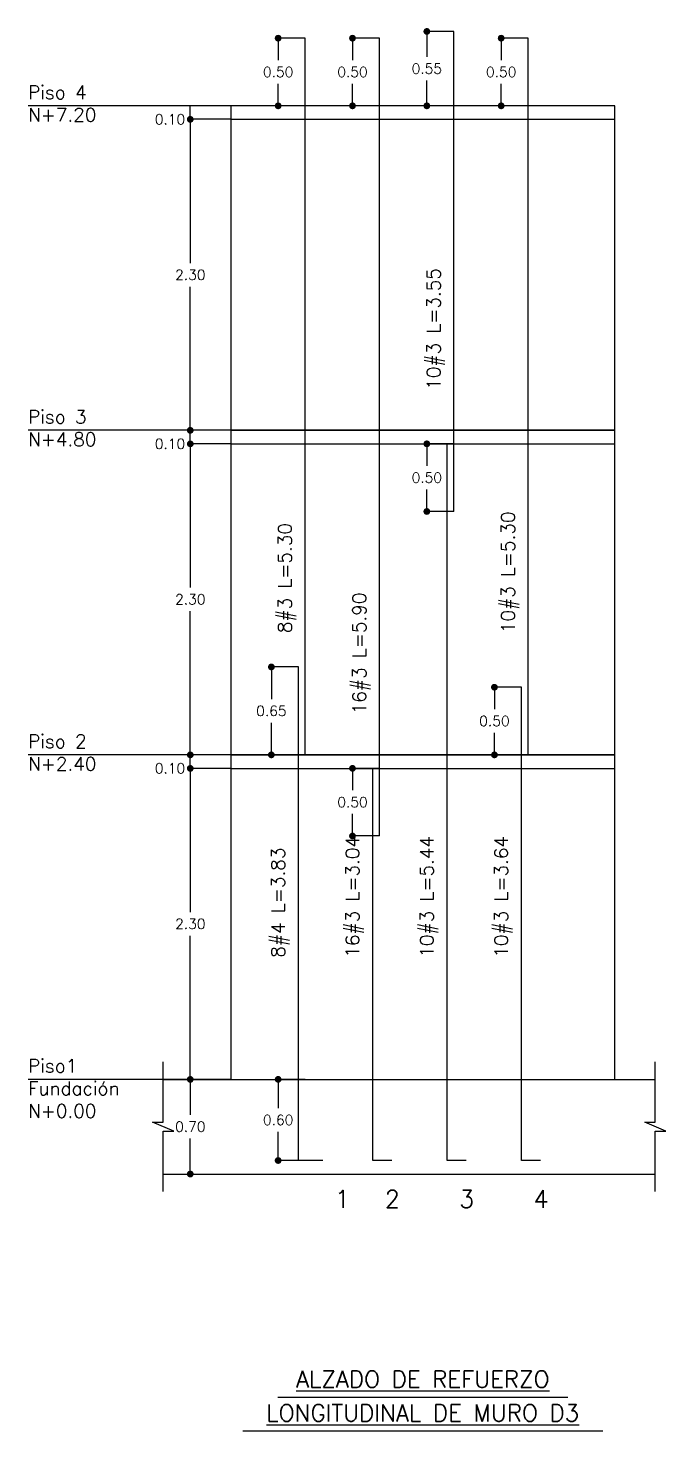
# Model space of a CAD drawing. Header units: millimetres. Extents: x -99999999 to 100000000, y -41 to 20.
# Drawn here: x 69.81 to 74.53, y -2.6 to 7.77 of the extents above; entities that cross this region are included whole.
import ezdxf
from ezdxf.enums import TextEntityAlignment as Align

# ---------------------------------------------------------------- set-up
doc = ezdxf.new("R2010")
doc.units = ezdxf.units.MM
doc.header["$LTSCALE"] = 0.01
doc.header["$PDMODE"] = 3
for name, color, linetype in [('FC_BORDES', 4, 'Continuous'), ('FC_COTAS', 1, 'Continuous'), ('FC_ET_VSMM', 3, 'Continuous'), ('FC_LINEA CORTE', 1, 'Continuous'), ('FC_R-100', 12, 'Continuous'), ('FC_R-140', 2, 'Continuous'), ('FC_R-80', 11, 'Continuous'), ('FC_REFUERZO', 5, 'Continuous')]:
    doc.layers.add(name, color=color, linetype=linetype)
doc.styles.add('FC_TEXT', font='romans.shx', dxfattribs={"height": 0.002})
doc.styles.add('FC_TEXT1', font='romans.shx')
doc.dimstyles.new('FC_COTAS', dxfattribs={"dimtxt": 0.0015, "dimasz": 0.001, "dimexe": 0, "dimexo": 0, "dimgap": 0.001, "dimtad": 1, "dimtih": 1, "dimtoh": 1, "dimzin": 0, "dimdsep": 46, "dimtxsty": 'FC_TEXT1', "dimblk": 'DOT', "dimcen": 0.09, "dimclrd": 256, "dimclre": 256, "dimclrt": 256, "dimadec": 0, "dimazin": 0, "dimtfac": 1, "dimtix": 1, "dimtmove": 2, "dimatfit": 3, "dimfxl": 1.002, "dimtolj": 1, "dimtzin": 0, "dimlwd": -1, "dimarcsym": 0})

# ---------------------------------------------------------------- blocks, each defined once
blk = doc.blocks.new('_Dot')
at = {"color": 0, "linetype": 'ByBlock', "lineweight": -2}
blk.add_line((-0.5, 0), (-1, 0), dxfattribs=at)
at = {"color": 0, "linetype": 'ByBlock', "const_width": 0.5}
blk.add_lwpolyline([(-0.25, 0, 1), (0.25, 0, 1)], format="xyb", close=True, dxfattribs=at)
blk = doc.blocks.new('*D571')
at = {"layer": 'Defpoints', "color": 0, "ltscale": 0.6, "transparency": 16777216}
for p in [(71.01, 0), (71.01, -0.7), (71.01, -0.7)]:
    blk.add_point(p, dxfattribs=at)
at = {"layer": 'FC_COTAS', "ltscale": 0.6, "transparency": 16777216}
for p, q in [((71.01, -0.05), (71.01, -0.262)), ((71.01, -0.65), (71.01, -0.437))]:
    blk.add_line(p, q, dxfattribs=at)
at = {"layer": 'FC_COTAS', "ltscale": 0.6, "transparency": 16777216, "xscale": 0.05, "yscale": 0.05, "zscale": 0.05}
for p, rotation in [((71.01, 0), 90), ((71.01, -0.7), 270)]:
    blk.add_blockref('_Dot', p, dxfattribs=dict(at, rotation=rotation))
at = {"layer": 'FC_COTAS', "ltscale": 0.6, "transparency": 16777216, "insert": (71.01, -0.35), "char_height": 0.075, "attachment_point": 5, "style": 'FC_TEXT1'}
blk.add_mtext('\\A1;0.70', dxfattribs=at)
blk = doc.blocks.new('*U311')
at = {"layer": 'FC_LINEA CORTE'}
blk.add_lwpolyline([(0, -0.0096), (0, -0.00067), (0.00157, -0.00067), (-0.00157, 0.00067), (0, 0.00067), (0, 0.0096)], dxfattribs=at)
blk = doc.blocks.new('*U299')
at = {"layer": 'FC_R-140', "color": 4, "ltscale": 1.5}
blk.add_lwpolyline([(-0.02144, 0), (0.02144, 0)], dxfattribs=at)
at = {"layer": 'FC_R-140', "ltscale": 1.5, "style": 'FC_TEXT1'}
blk.add_attdef('%%UTÍTULO', text='', height=0.0025, dxfattribs=at).set_placement((0, 0.00266), align=Align.MIDDLE_CENTER)
at = {"layer": 'FC_R-80', "ltscale": 1.5, "style": 'FC_TEXT1'}
blk.add_attdef('ESCALA', text='', height=0.002, dxfattribs=at).set_placement((-0.02144, -0.0017), align=Align.MIDDLE_LEFT)
blk = doc.blocks.new('*U431')
at = {"layer": 'FC_R-140', "color": 4, "ltscale": 1.5}
blk.add_lwpolyline([(-0.02662, 0), (0.02662, 0)], dxfattribs=at)
at = {"layer": 'FC_R-140', "ltscale": 1.5, "style": 'FC_TEXT1'}
blk.add_attdef('%%UTÍTULO', text='', height=0.0025, dxfattribs=at).set_placement((0, 0.00266), align=Align.MIDDLE_CENTER)
at = {"layer": 'FC_R-80', "ltscale": 1.5, "style": 'FC_TEXT1'}
blk.add_attdef('ESCALA', text='', height=0.002, dxfattribs=at).set_placement((-0.02662, -0.0017), align=Align.MIDDLE_LEFT)
blk = doc.blocks.new('*D572')
at = {"layer": 'Defpoints', "color": 0, "ltscale": 0.6, "transparency": 16777216}
for p in [(71.01, 2.3), (71.31, 2.3), (71.31, 0)]:
    blk.add_point(p, dxfattribs=at)
at = {"layer": 'FC_COTAS', "lineweight": -2, "ltscale": 0.6, "transparency": 16777216}
for p, q in [((71.31, 2.3), (71.01, 2.3)), ((71.31, 0), (71.01, 0))]:
    blk.add_line(p, q, dxfattribs=at)
at = {"layer": 'FC_COTAS', "ltscale": 0.6, "transparency": 16777216}
for p, q in [((71.01, 2.25), (71.01, 1.237)), ((71.01, 0.05), (71.01, 1.062))]:
    blk.add_line(p, q, dxfattribs=at)
at = {"layer": 'FC_COTAS', "ltscale": 0.6, "transparency": 16777216, "xscale": 0.05, "yscale": 0.05, "zscale": 0.05}
for p, rotation in [((71.01, 2.3), 90), ((71.01, 0), 270)]:
    blk.add_blockref('_Dot', p, dxfattribs=dict(at, rotation=rotation))
at = {"layer": 'FC_COTAS', "ltscale": 0.6, "transparency": 16777216, "insert": (71.01, 1.15), "char_height": 0.075, "attachment_point": 5, "style": 'FC_TEXT1'}
blk.add_mtext('\\A1;2.30', dxfattribs=at)
blk = doc.blocks.new('*D573')
at = {"layer": 'Defpoints', "color": 0, "ltscale": 0.6, "transparency": 16777216}
for p in [(71.01, 2.4), (71.31, 2.4), (71.31, 2.3)]:
    blk.add_point(p, dxfattribs=at)
at = {"layer": 'FC_COTAS', "lineweight": -2, "ltscale": 0.6, "transparency": 16777216}
for p, q in [((71.31, 2.4), (71.01, 2.4)), ((71.31, 2.3), (71.01, 2.3))]:
    blk.add_line(p, q, dxfattribs=at)
at = {"layer": 'FC_COTAS', "ltscale": 0.6, "transparency": 16777216}
blk.add_line((71.01, 2.3), (71.01, 2.4), dxfattribs=at)
at = {"layer": 'FC_COTAS', "ltscale": 0.6, "transparency": 16777216, "insert": (70.86, 2.3), "char_height": 0.075, "attachment_point": 5, "style": 'FC_TEXT1'}
blk.add_mtext('\\A1;0.10', dxfattribs=at)
blk = doc.blocks.new('*D574')
at = {"layer": 'Defpoints', "color": 0, "ltscale": 0.6, "transparency": 16777216}
for p in [(71.01, 4.7), (71.31, 4.7), (71.31, 2.4)]:
    blk.add_point(p, dxfattribs=at)
at = {"layer": 'FC_COTAS', "lineweight": -2, "ltscale": 0.6, "transparency": 16777216}
for p, q in [((71.31, 4.7), (71.01, 4.7)), ((71.31, 2.4), (71.01, 2.4))]:
    blk.add_line(p, q, dxfattribs=at)
at = {"layer": 'FC_COTAS', "ltscale": 0.6, "transparency": 16777216}
for p, q in [((71.01, 4.65), (71.01, 3.637)), ((71.01, 2.45), (71.01, 3.462))]:
    blk.add_line(p, q, dxfattribs=at)
at = {"layer": 'FC_COTAS', "ltscale": 0.6, "transparency": 16777216, "xscale": 0.05, "yscale": 0.05, "zscale": 0.05}
for p, rotation in [((71.01, 4.7), 90), ((71.01, 2.4), 270)]:
    blk.add_blockref('_Dot', p, dxfattribs=dict(at, rotation=rotation))
at = {"layer": 'FC_COTAS', "ltscale": 0.6, "transparency": 16777216, "insert": (71.01, 3.55), "char_height": 0.075, "attachment_point": 5, "style": 'FC_TEXT1'}
blk.add_mtext('\\A1;2.30', dxfattribs=at)
blk = doc.blocks.new('*D575')
at = {"layer": 'Defpoints', "color": 0, "ltscale": 0.6, "transparency": 16777216}
for p in [(71.01, 4.8), (71.31, 4.8), (71.31, 4.7)]:
    blk.add_point(p, dxfattribs=at)
at = {"layer": 'FC_COTAS', "lineweight": -2, "ltscale": 0.6, "transparency": 16777216}
for p, q in [((71.31, 4.8), (71.01, 4.8)), ((71.31, 4.7), (71.01, 4.7))]:
    blk.add_line(p, q, dxfattribs=at)
at = {"layer": 'FC_COTAS', "ltscale": 0.6, "transparency": 16777216}
blk.add_line((71.01, 4.7), (71.01, 4.8), dxfattribs=at)
at = {"layer": 'FC_COTAS', "ltscale": 0.6, "transparency": 16777216, "insert": (70.86, 4.7), "char_height": 0.075, "attachment_point": 5, "style": 'FC_TEXT1'}
blk.add_mtext('\\A1;0.10', dxfattribs=at)
blk = doc.blocks.new('*D576')
at = {"layer": 'Defpoints', "color": 0, "ltscale": 0.6, "transparency": 16777216}
for p in [(71.01, 7.1), (71.31, 7.1), (71.31, 4.8)]:
    blk.add_point(p, dxfattribs=at)
at = {"layer": 'FC_COTAS', "lineweight": -2, "ltscale": 0.6, "transparency": 16777216}
for p, q in [((71.31, 7.1), (71.01, 7.1)), ((71.31, 4.8), (71.01, 4.8))]:
    blk.add_line(p, q, dxfattribs=at)
at = {"layer": 'FC_COTAS', "ltscale": 0.6, "transparency": 16777216}
for p, q in [((71.01, 7.05), (71.01, 6.037)), ((71.01, 4.85), (71.01, 5.862))]:
    blk.add_line(p, q, dxfattribs=at)
at = {"layer": 'FC_COTAS', "ltscale": 0.6, "transparency": 16777216, "xscale": 0.05, "yscale": 0.05, "zscale": 0.05}
for p, rotation in [((71.01, 7.1), 90), ((71.01, 4.8), 270)]:
    blk.add_blockref('_Dot', p, dxfattribs=dict(at, rotation=rotation))
at = {"layer": 'FC_COTAS', "ltscale": 0.6, "transparency": 16777216, "insert": (71.01, 5.95), "char_height": 0.075, "attachment_point": 5, "style": 'FC_TEXT1'}
blk.add_mtext('\\A1;2.30', dxfattribs=at)
blk = doc.blocks.new('*D577')
at = {"layer": 'Defpoints', "color": 0, "ltscale": 0.6, "transparency": 16777216}
for p in [(71.01, 7.2), (71.31, 7.2), (71.31, 7.1)]:
    blk.add_point(p, dxfattribs=at)
at = {"layer": 'FC_COTAS', "lineweight": -2, "ltscale": 0.6, "transparency": 16777216}
for p, q in [((71.31, 7.2), (71.01, 7.2)), ((71.31, 7.1), (71.01, 7.1))]:
    blk.add_line(p, q, dxfattribs=at)
at = {"layer": 'FC_COTAS', "ltscale": 0.6, "transparency": 16777216}
blk.add_line((71.01, 7.1), (71.01, 7.2), dxfattribs=at)
at = {"layer": 'FC_COTAS', "ltscale": 0.6, "transparency": 16777216, "insert": (70.86, 7.1), "char_height": 0.075, "attachment_point": 5, "style": 'FC_TEXT1'}
blk.add_mtext('\\A1;0.10', dxfattribs=at)
blk = doc.blocks.new('*D578')
at = {"layer": 'Defpoints', "color": 0, "ltscale": 0.6, "transparency": 16777216}
for p in [(71.86, 0), (71.66, 0), (71.86, -0.6)]:
    blk.add_point(p, dxfattribs=at)
at = {"layer": 'FC_COTAS', "lineweight": -2, "ltscale": 0.6, "transparency": 16777216}
for p, q in [((71.86, 0), (71.66, 0)), ((71.86, -0.6), (71.66, -0.6))]:
    blk.add_line(p, q, dxfattribs=at)
at = {"layer": 'FC_COTAS', "ltscale": 0.6, "transparency": 16777216}
for p, q in [((71.66, -0.05), (71.66, -0.213)), ((71.66, -0.55), (71.66, -0.388))]:
    blk.add_line(p, q, dxfattribs=at)
at = {"layer": 'FC_COTAS', "ltscale": 0.6, "transparency": 16777216, "xscale": 0.05, "yscale": 0.05, "zscale": 0.05}
for p, rotation in [((71.66, 0), 90), ((71.66, -0.6), 270)]:
    blk.add_blockref('_Dot', p, dxfattribs=dict(at, rotation=rotation))
at = {"layer": 'FC_COTAS', "ltscale": 0.6, "transparency": 16777216, "insert": (71.66, -0.3), "char_height": 0.075, "attachment_point": 5, "style": 'FC_TEXT1'}
blk.add_mtext('\\A1;0.60', dxfattribs=at)
blk = doc.blocks.new('*D579')
at = {"layer": 'Defpoints', "color": 0, "ltscale": 0.6, "transparency": 16777216}
for p in [(71.61, 3.05), (71.81, 3.05), (71.81, 2.4)]:
    blk.add_point(p, dxfattribs=at)
at = {"layer": 'FC_COTAS', "lineweight": -2, "ltscale": 0.6, "transparency": 16777216}
for p, q in [((71.81, 3.05), (71.61, 3.05)), ((71.81, 2.4), (71.61, 2.4))]:
    blk.add_line(p, q, dxfattribs=at)
at = {"layer": 'FC_COTAS', "ltscale": 0.6, "transparency": 16777216}
for p, q in [((71.61, 3), (71.61, 2.813)), ((71.61, 2.45), (71.61, 2.638))]:
    blk.add_line(p, q, dxfattribs=at)
at = {"layer": 'FC_COTAS', "ltscale": 0.6, "transparency": 16777216, "xscale": 0.05, "yscale": 0.05, "zscale": 0.05}
for p, rotation in [((71.61, 3.05), 90), ((71.61, 2.4), 270)]:
    blk.add_blockref('_Dot', p, dxfattribs=dict(at, rotation=rotation))
at = {"layer": 'FC_COTAS', "ltscale": 0.6, "transparency": 16777216, "insert": (71.61, 2.725), "char_height": 0.075, "attachment_point": 5, "style": 'FC_TEXT1'}
blk.add_mtext('\\A1;0.65', dxfattribs=at)
blk = doc.blocks.new('*D580')
at = {"layer": 'Defpoints', "color": 0, "ltscale": 0.6, "transparency": 16777216}
for p in [(71.66, 7.7), (71.86, 7.7), (71.86, 7.2)]:
    blk.add_point(p, dxfattribs=at)
at = {"layer": 'FC_COTAS', "lineweight": -2, "ltscale": 0.6, "transparency": 16777216}
for p, q in [((71.86, 7.7), (71.66, 7.7)), ((71.86, 7.2), (71.66, 7.2))]:
    blk.add_line(p, q, dxfattribs=at)
at = {"layer": 'FC_COTAS', "ltscale": 0.6, "transparency": 16777216}
for p, q in [((71.66, 7.65), (71.66, 7.538)), ((71.66, 7.25), (71.66, 7.363))]:
    blk.add_line(p, q, dxfattribs=at)
at = {"layer": 'FC_COTAS', "ltscale": 0.6, "transparency": 16777216, "xscale": 0.05, "yscale": 0.05, "zscale": 0.05}
for p, rotation in [((71.66, 7.7), 90), ((71.66, 7.2), 270)]:
    blk.add_blockref('_Dot', p, dxfattribs=dict(at, rotation=rotation))
at = {"layer": 'FC_COTAS', "ltscale": 0.6, "transparency": 16777216, "insert": (71.66, 7.45), "char_height": 0.075, "attachment_point": 5, "style": 'FC_TEXT1'}
blk.add_mtext('\\A1;0.50', dxfattribs=at)
blk = doc.blocks.new('*D581')
at = {"layer": 'Defpoints', "color": 0, "ltscale": 0.6, "transparency": 16777216}
for p in [(72.21, 2.3), (72.41, 2.3), (72.41, 1.8)]:
    blk.add_point(p, dxfattribs=at)
at = {"layer": 'FC_COTAS', "lineweight": -2, "ltscale": 0.6, "transparency": 16777216}
for p, q in [((72.41, 2.3), (72.21, 2.3)), ((72.41, 1.8), (72.21, 1.8))]:
    blk.add_line(p, q, dxfattribs=at)
at = {"layer": 'FC_COTAS', "ltscale": 0.6, "transparency": 16777216}
for p, q in [((72.21, 2.25), (72.21, 2.138)), ((72.21, 1.85), (72.21, 1.963))]:
    blk.add_line(p, q, dxfattribs=at)
at = {"layer": 'FC_COTAS', "ltscale": 0.6, "transparency": 16777216, "xscale": 0.05, "yscale": 0.05, "zscale": 0.05}
for p, rotation in [((72.21, 2.3), 90), ((72.21, 1.8), 270)]:
    blk.add_blockref('_Dot', p, dxfattribs=dict(at, rotation=rotation))
at = {"layer": 'FC_COTAS', "ltscale": 0.6, "transparency": 16777216, "insert": (72.21, 2.05), "char_height": 0.075, "attachment_point": 5, "style": 'FC_TEXT1'}
blk.add_mtext('\\A1;0.50', dxfattribs=at)
blk = doc.blocks.new('*D582')
at = {"layer": 'Defpoints', "color": 0, "ltscale": 0.6, "transparency": 16777216}
for p in [(72.21, 7.7), (72.41, 7.7), (72.41, 7.2)]:
    blk.add_point(p, dxfattribs=at)
at = {"layer": 'FC_COTAS', "lineweight": -2, "ltscale": 0.6, "transparency": 16777216}
for p, q in [((72.41, 7.7), (72.21, 7.7)), ((72.41, 7.2), (72.21, 7.2))]:
    blk.add_line(p, q, dxfattribs=at)
at = {"layer": 'FC_COTAS', "ltscale": 0.6, "transparency": 16777216}
for p, q in [((72.21, 7.65), (72.21, 7.538)), ((72.21, 7.25), (72.21, 7.363))]:
    blk.add_line(p, q, dxfattribs=at)
at = {"layer": 'FC_COTAS', "ltscale": 0.6, "transparency": 16777216, "xscale": 0.05, "yscale": 0.05, "zscale": 0.05}
for p, rotation in [((72.21, 7.7), 90), ((72.21, 7.2), 270)]:
    blk.add_blockref('_Dot', p, dxfattribs=dict(at, rotation=rotation))
at = {"layer": 'FC_COTAS', "ltscale": 0.6, "transparency": 16777216, "insert": (72.21, 7.45), "char_height": 0.075, "attachment_point": 5, "style": 'FC_TEXT1'}
blk.add_mtext('\\A1;0.50', dxfattribs=at)
blk = doc.blocks.new('*D583')
at = {"layer": 'Defpoints', "color": 0, "ltscale": 0.6, "transparency": 16777216}
for p in [(72.76, 4.7), (72.96, 4.7), (72.96, 4.2)]:
    blk.add_point(p, dxfattribs=at)
at = {"layer": 'FC_COTAS', "lineweight": -2, "ltscale": 0.6, "transparency": 16777216}
for p, q in [((72.96, 4.7), (72.76, 4.7)), ((72.96, 4.2), (72.76, 4.2))]:
    blk.add_line(p, q, dxfattribs=at)
at = {"layer": 'FC_COTAS', "ltscale": 0.6, "transparency": 16777216}
for p, q in [((72.76, 4.65), (72.76, 4.537)), ((72.76, 4.25), (72.76, 4.362))]:
    blk.add_line(p, q, dxfattribs=at)
at = {"layer": 'FC_COTAS', "ltscale": 0.6, "transparency": 16777216, "xscale": 0.05, "yscale": 0.05, "zscale": 0.05}
for p, rotation in [((72.76, 4.7), 90), ((72.76, 4.2), 270)]:
    blk.add_blockref('_Dot', p, dxfattribs=dict(at, rotation=rotation))
at = {"layer": 'FC_COTAS', "ltscale": 0.6, "transparency": 16777216, "insert": (72.76, 4.45), "char_height": 0.075, "attachment_point": 5, "style": 'FC_TEXT1'}
blk.add_mtext('\\A1;0.50', dxfattribs=at)
blk = doc.blocks.new('*D584')
at = {"layer": 'Defpoints', "color": 0, "ltscale": 0.6, "transparency": 16777216}
for p in [(72.76, 7.75), (72.96, 7.75), (72.96, 7.2)]:
    blk.add_point(p, dxfattribs=at)
at = {"layer": 'FC_COTAS', "lineweight": -2, "ltscale": 0.6, "transparency": 16777216}
for p, q in [((72.96, 7.75), (72.76, 7.75)), ((72.96, 7.2), (72.76, 7.2))]:
    blk.add_line(p, q, dxfattribs=at)
at = {"layer": 'FC_COTAS', "ltscale": 0.6, "transparency": 16777216}
for p, q in [((72.76, 7.7), (72.76, 7.562)), ((72.76, 7.25), (72.76, 7.387))]:
    blk.add_line(p, q, dxfattribs=at)
at = {"layer": 'FC_COTAS', "ltscale": 0.6, "transparency": 16777216, "xscale": 0.05, "yscale": 0.05, "zscale": 0.05}
for p, rotation in [((72.76, 7.75), 90), ((72.76, 7.2), 270)]:
    blk.add_blockref('_Dot', p, dxfattribs=dict(at, rotation=rotation))
at = {"layer": 'FC_COTAS', "ltscale": 0.6, "transparency": 16777216, "insert": (72.76, 7.475), "char_height": 0.075, "attachment_point": 5, "style": 'FC_TEXT1'}
blk.add_mtext('\\A1;0.55', dxfattribs=at)
blk = doc.blocks.new('*D585')
at = {"layer": 'Defpoints', "color": 0, "ltscale": 0.6, "transparency": 16777216}
for p in [(73.26, 2.9), (73.46, 2.9), (73.46, 2.4)]:
    blk.add_point(p, dxfattribs=at)
at = {"layer": 'FC_COTAS', "lineweight": -2, "ltscale": 0.6, "transparency": 16777216}
for p, q in [((73.46, 2.9), (73.26, 2.9)), ((73.46, 2.4), (73.26, 2.4))]:
    blk.add_line(p, q, dxfattribs=at)
at = {"layer": 'FC_COTAS', "ltscale": 0.6, "transparency": 16777216}
for p, q in [((73.26, 2.85), (73.26, 2.738)), ((73.26, 2.45), (73.26, 2.563))]:
    blk.add_line(p, q, dxfattribs=at)
at = {"layer": 'FC_COTAS', "ltscale": 0.6, "transparency": 16777216, "xscale": 0.05, "yscale": 0.05, "zscale": 0.05}
for p, rotation in [((73.26, 2.9), 90), ((73.26, 2.4), 270)]:
    blk.add_blockref('_Dot', p, dxfattribs=dict(at, rotation=rotation))
at = {"layer": 'FC_COTAS', "ltscale": 0.6, "transparency": 16777216, "insert": (73.26, 2.65), "char_height": 0.075, "attachment_point": 5, "style": 'FC_TEXT1'}
blk.add_mtext('\\A1;0.50', dxfattribs=at)
blk = doc.blocks.new('*D586')
at = {"layer": 'Defpoints', "color": 0, "ltscale": 0.6, "transparency": 16777216}
for p in [(73.31, 7.7), (73.51, 7.7), (73.51, 7.2)]:
    blk.add_point(p, dxfattribs=at)
at = {"layer": 'FC_COTAS', "lineweight": -2, "ltscale": 0.6, "transparency": 16777216}
for p, q in [((73.51, 7.7), (73.31, 7.7)), ((73.51, 7.2), (73.31, 7.2))]:
    blk.add_line(p, q, dxfattribs=at)
at = {"layer": 'FC_COTAS', "ltscale": 0.6, "transparency": 16777216}
for p, q in [((73.31, 7.65), (73.31, 7.538)), ((73.31, 7.25), (73.31, 7.363))]:
    blk.add_line(p, q, dxfattribs=at)
at = {"layer": 'FC_COTAS', "ltscale": 0.6, "transparency": 16777216, "xscale": 0.05, "yscale": 0.05, "zscale": 0.05}
for p, rotation in [((73.31, 7.7), 90), ((73.31, 7.2), 270)]:
    blk.add_blockref('_Dot', p, dxfattribs=dict(at, rotation=rotation))
at = {"layer": 'FC_COTAS', "ltscale": 0.6, "transparency": 16777216, "insert": (73.31, 7.45), "char_height": 0.075, "attachment_point": 5, "style": 'FC_TEXT1'}
blk.add_mtext('\\A1;0.50', dxfattribs=at)

msp = doc.modelspace()

# ---------------------------------------------------------------- linework, layer by layer
at = {"layer": 'FC_BORDES', "ltscale": 0.6}
for points in [[(71.31, 4.8), (74.15, 4.8), (74.15, 7.2), (71.31, 7.2)], [(71.31, 2.4), (74.15, 2.4), (74.15, 4.8), (71.31, 4.8)], [(71.31, 0), (74.15, 0), (74.15, 2.4), (71.31, 2.4)]]:
    msp.add_lwpolyline(points, close=True, dxfattribs=at)
for points in [[(71.31, 7.1), (74.15, 7.1)], [(71.31, 4.7), (74.15, 4.7)], [(71.31, 2.3), (74.15, 2.3)], [(70.81, 0), (74.45, 0)], [(70.81, -0.7), (74.45, -0.7)]]:
    msp.add_lwpolyline(points, dxfattribs=at)
at = {"layer": 'FC_LINEA CORTE', "ltscale": 0.35}
for p, q in [((71.31, 7.2), (69.81, 7.2)), ((71.31, 4.8), (69.81, 4.8)), ((71.31, 2.4), (69.81, 2.4)), ((71.31, 0), (69.81, 0))]:
    msp.add_line(p, q, dxfattribs=at)
at = {"layer": 'FC_REFUERZO', "ltscale": 0.6}
for points in [[(71.86, 2.4), (71.86, 7.7)], [(72.41, 1.8), (72.41, 7.7)], [(72.96, 4.2), (72.96, 7.75)], [(73.51, 2.4), (73.51, 7.7)], [(73.05, -0.6), (72.91, -0.6), (72.91, 4.7)], [(71.99, -0.6), (71.81, -0.6), (71.81, 3.05)], [(73.6, -0.6), (73.46, -0.6), (73.46, 2.9)], [(72.5, -0.6), (72.36, -0.6), (72.36, 2.3)]]:
    msp.add_lwpolyline(points, dxfattribs=at)

# ---------------------------------------------------------------- block references
at = {"layer": 'FC_ET_VSMM', "ltscale": 0.6, "xscale": 50, "yscale": 50, "zscale": 50}
for p in [(70.81, -0.35), (74.45, -0.35)]:
    msp.add_blockref('*U311', p, dxfattribs=at)
for name, p, values in [('*U299', (72.73, -2.35), {'%%UTÍTULO': '%%UALZADO DE REFUERZO'}), ('*U431', (72.73, -2.6), {'%%UTÍTULO': '%%ULONGITUDINAL DE MURO D3'})]:
    msp.add_blockref(name, p, dxfattribs=at).add_auto_attribs(values)

# ---------------------------------------------------------------- texts
at = {"layer": 'FC_R-100', "style": 'FC_TEXT'}
for s, p in [(' 1', (71.99, -0.95)), (' 2', (72.36, -0.95)), (' 3', (72.91, -0.95)), (' 4', (73.46, -0.95))]:
    msp.add_text(s, height=0.13, dxfattribs=at).set_placement(p)
at = {"layer": 'FC_R-80', "ltscale": 0.6, "char_height": 0.1, "width": 0.75, "attachment_point": 1, "style": 'FC_TEXT1'}
for s, insert in [('Piso 4^M^JN+7.20', (69.81, 7.35)), ('Piso 3^M^JN+4.80', (69.81, 4.95)), ('Piso 2^M^JN+2.40', (69.81, 2.55)), ('Piso1^M^JFundación ^M^JN+0.00', (69.81, 0.15))]:
    msp.add_mtext(s, dxfattribs=dict(at, insert=insert))
at = {"layer": 'FC_R-80', "ltscale": 0.6, "char_height": 0.1, "width": 1.3, "attachment_point": 1, "rotation": 90, "style": 'FC_TEXT1'}
for s, insert in [('10#3 L=3.55', (72.76, 5.1)), ('10#3 L=5.30', (73.31, 3.3)), ('8#3 L=5.30', (71.66, 3.3)), ('16#3 L=5.90', (72.21, 2.7)), ('16#3 L=3.04', (72.16, 0.9)), ('10#3 L=5.44', (72.71, 0.9)), ('10#3 L=3.64', (73.26, 0.9)), ('8#4 L=3.83', (71.61, 0.9))]:
    msp.add_mtext(s, dxfattribs=dict(at, insert=insert))

# ---------------------------------------------------------------- dimensions: what is measured, and where the dimension line sits
at = {"layer": 'FC_COTAS', "ltscale": 0.6}
for base, p1, p2, picture, middle in [((71.66, 7.7), (71.86, 7.2), (71.86, 7.7), '*D580', (71.66, 7.45)), ((72.21, 7.7), (72.41, 7.2), (72.41, 7.7), '*D582', (72.21, 7.45)), ((72.76, 7.75), (72.96, 7.2), (72.96, 7.75), '*D584', (72.76, 7.475)), ((73.31, 7.7), (73.51, 7.2), (73.51, 7.7), '*D586', (73.31, 7.45)), ((71.01, 7.2), (71.31, 7.1), (71.31, 7.2), '*D577', (70.86, 7.1)), ((71.01, 7.1), (71.31, 4.8), (71.31, 7.1), '*D576', (71.01, 5.95)), ((71.01, 4.8), (71.31, 4.7), (71.31, 4.8), '*D575', (70.86, 4.7)), ((71.01, 4.7), (71.31, 2.4), (71.31, 4.7), '*D574', (71.01, 3.55)), ((72.76, 4.7), (72.96, 4.2), (72.96, 4.7), '*D583', (72.76, 4.45)), ((71.61, 3.05), (71.81, 2.4), (71.81, 3.05), '*D579', (71.61, 2.725)), ((73.26, 2.9), (73.46, 2.4), (73.46, 2.9), '*D585', (73.26, 2.65)), ((71.01, 2.4), (71.31, 2.3), (71.31, 2.4), '*D573', (70.86, 2.3)), ((71.01, 2.3), (71.31, 0), (71.31, 2.3), '*D572', (71.01, 1.15)), ((72.21, 2.3), (72.41, 1.8), (72.41, 2.3), '*D581', (72.21, 2.05)), ((71.01, -0.7), (71.01, 0), (71.01, -0.7), '*D571', (71.01, -0.35)), ((71.66, 0), (71.86, -0.6), (71.86, 0), '*D578', (71.66, -0.3))]:
    dim = msp.add_linear_dim(base=base, p1=p1, p2=p2, angle=90, dimstyle='FC_COTAS', override={"dimscale": 0, "dimtxt": 0.0015, "dimasz": 0.001, "dimblk1": 'Dot', "dimblk2": 'Dot', "dimsah": 1, "dimtix": 1, "dimtofl": 1, "dimtmove": 2, "dimatfit": 3}, dxfattribs=at)
    dim.commit()
    dim.dimension.update_dxf_attribs({"geometry": picture, "text_midpoint": middle, "dimtype": 128})

doc.saveas('drawing.dxf')
